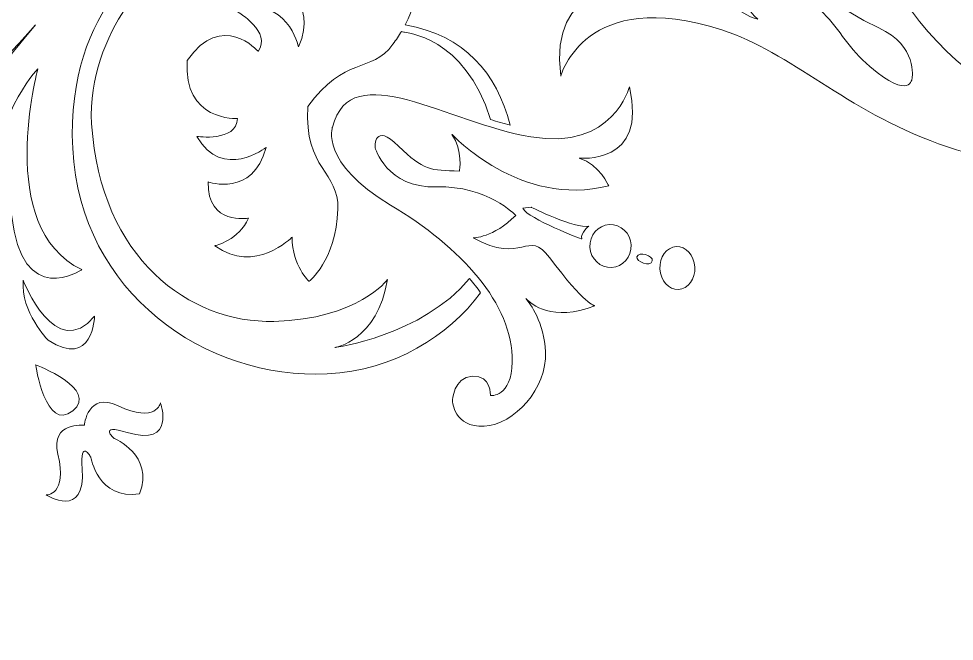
# Model space of a CAD drawing. Header units: millimetres. Extents: x -1420 to -489, y -454 to 898.
# Drawn here: x -944 to -880.5, y -260.8 to -218.6 of the extents above; entities that cross this region are included whole.
import ezdxf

# ---------------------------------------------------------------- set-up
doc = ezdxf.new("R2010")
doc.units = ezdxf.units.MM
doc.header["$MEASUREMENT"] = 0
doc.layers.add('Layer 1', color=7, linetype='Continuous')

msp = doc.modelspace()

# ---------------------------------------------------------------- linework, layer by layer
at = {"layer": 'Layer 1', "color": 1, "lineweight": 20}
msp.add_open_spline([(-986.7467, -67.766), (-986.7467, -67.766), (-769.7468, -67.766), (-769.7468, -67.766), (-769.7468, -67.766), (-766.9929, -67.7659), (-764.7466, -69.9335), (-764.7467, -72.591), (-764.7467, -72.591), (-764.7467, -72.591), (-764.7467, -448.9409), (-764.7467, -448.9409), (-764.7467, -448.9409), (-764.7467, -451.5984), (-766.9928, -453.7659), (-769.7467, -453.7659), (-769.7467, -453.7659), (-769.7467, -453.7659), (-986.7467, -453.7659), (-986.7467, -453.7659)], degree=3, knots=[0, 0, 0, 0, 0.1666667, 0.1666667, 0.1666667, 0.1666667, 0.3333333, 0.3333333, 0.3333333, 0.3333333, 0.5, 0.5, 0.5, 0.5, 0.6666667, 0.6666667, 0.6666667, 0.6666667, 1, 1, 1, 1], dxfattribs=at)
at = {"layer": 'Layer 1', "color": 250, "lineweight": 9}
for points, knots in [([(-881.6, -227.0367), (-881.6, -227.0367), (-881.6, -227.0367), (-881.6, -227.0367), (-881.6, -227.0367), (-875.2913, -229.3024), (-866.3174, -229.7752), (-859.6609, -226.3408), (-859.6609, -226.3408), (-859.6609, -226.3408), (-859.351, -225.4825), (-859.351, -225.4825), (-859.351, -225.4825), (-859.351, -225.4825), (-865.5808, -228.1773), (-874.3262, -225.0349), (-874.3262, -225.0349), (-883.07, -221.8926), (-890.1138, -210.8648), (-885.0091, -202.7452), (-885.0091, -202.7452), (-885.0091, -202.7452), (-891.9726, -205.8021), (-888.3209, -214.6135), (-888.3209, -214.6135), (-888.68, -213.9009), (-889.6329, -212.5974), (-891.7723, -212.7782), (-891.7723, -212.7782), (-891.7723, -212.7782), (-891.3851, -216.601), (-885.6557, -219.1851), (-885.6557, -219.1851), (-883.0114, -220.379), (-883.3999, -222.5856), (-883.3999, -222.5856), (-883.3999, -222.5856), (-883.3999, -222.5856), (-883.4842, -224.1725), (-886.2714, -221.7944), (-886.2714, -221.7944), (-889.0591, -219.418), (-888.7562, -216.7753), (-895.5833, -215.0496), (-895.5833, -215.0496), (-895.5833, -215.0496), (-895.3007, -217.4191), (-893.8584, -218.5833), (-893.8584, -218.5833), (-893.8584, -218.5833), (-895.2506, -218.4065), (-897.3627, -215.9458), (-897.3627, -215.9458), (-898.5705, -214.5402), (-900.2653, -214.1265), (-901.7495, -214.1041), (-901.7495, -214.1041), (-907.4548, -206.4935), (-922.1083, -206.9593), (-922.1083, -206.9593), (-922.1083, -206.9593), (-922.1083, -206.9593), (-927.7635, -206.7207), (-927.5163, -208.5389), (-927.5163, -208.5389), (-927.2699, -210.3558), (-921.697, -208.9978), (-921.697, -208.9978), (-921.697, -208.9978), (-910.2702, -208.7254), (-903.6031, -212.9032), (-901.9311, -214.1057), (-901.9311, -214.1057), (-902.967, -214.1098), (-903.8853, -214.295), (-904.4338, -214.4575), (-904.4338, -214.4575), (-904.4338, -214.4575), (-903.6719, -215.9446), (-902.3819, -216.4076), (-902.3819, -216.4076), (-902.3819, -216.4076), (-908.0859, -216.0594), (-907.2247, -222.4427), (-907.2247, -222.4427), (-907.2247, -222.4427), (-905.5804, -216.3078), (-896.3065, -219.3211), (-896.3065, -219.3211), (-891.598, -220.853), (-887.9043, -224.7686), (-881.6, -227.0367)], [0, 0, 0, 0, 0.0416667, 0.0416667, 0.0416667, 0.0416667, 0.0833333, 0.0833333, 0.0833333, 0.0833333, 0.125, 0.125, 0.125, 0.125, 0.1666667, 0.1666667, 0.1666667, 0.1666667, 0.2083333, 0.2083333, 0.2083333, 0.2083333, 0.25, 0.25, 0.25, 0.25, 0.2916667, 0.2916667, 0.2916667, 0.2916667, 0.3333333, 0.3333333, 0.3333333, 0.3333333, 0.375, 0.375, 0.375, 0.375, 0.4166667, 0.4166667, 0.4166667, 0.4166667, 0.4583333, 0.4583333, 0.4583333, 0.4583333, 0.5, 0.5, 0.5, 0.5, 0.5416667, 0.5416667, 0.5416667, 0.5416667, 0.5833333, 0.5833333, 0.5833333, 0.5833333, 0.625, 0.625, 0.625, 0.625, 0.6666667, 0.6666667, 0.6666667, 0.6666667, 0.7083333, 0.7083333, 0.7083333, 0.7083333, 0.75, 0.75, 0.75, 0.75, 0.7916667, 0.7916667, 0.7916667, 0.7916667, 0.8333333, 0.8333333, 0.8333333, 0.8333333, 0.875, 0.875, 0.875, 0.875, 0.9166667, 0.9166667, 0.9166667, 0.9166667, 1, 1, 1, 1]), ([(-961.1983, -221.4829), (-961.1983, -221.4829), (-961.1983, -221.4829), (-961.1983, -221.4829), (-961.1983, -221.4829), (-961.1983, -221.4829), (-949.523, -221.6132), (-936.4857, -212.0575), (-936.4857, -212.0575), (-936.4857, -212.0575), (-957.2411, -224.2507), (-966.4177, -216.4931), (-966.4177, -216.4931), (-966.4177, -216.4931), (-966.8828, -219.2637), (-964.4009, -220.0492), (-964.4009, -220.0492), (-964.4009, -220.0492), (-971.7065, -220.1925), (-972.3006, -214.8195), (-972.3006, -214.8195), (-972.7354, -210.8762), (-968.0877, -212.2326), (-968.0877, -212.2326), (-968.0877, -212.2326), (-968.0877, -212.2326), (-968.7042, -209.2152), (-971.4862, -209.9714), (-971.4862, -209.9714), (-971.4862, -209.9714), (-969.8166, -206.9105), (-966.3392, -210.6925), (-966.3392, -210.6925), (-966.3392, -210.6925), (-965.7308, -210.66), (-965.8094, -209.1395), (-965.8094, -209.1395), (-965.8896, -207.6186), (-968.0184, -206.2818), (-970.0728, -206.3884), (-970.0728, -206.3884), (-972.1259, -206.4964), (-975.5932, -208.7368), (-975.3546, -213.3003), (-975.3546, -213.3003), (-975.1168, -217.865), (-971.6026, -222.3332), (-961.1983, -221.4829)], [0, 0, 0, 0, 0.0769231, 0.0769231, 0.0769231, 0.0769231, 0.1538462, 0.1538462, 0.1538462, 0.1538462, 0.2307692, 0.2307692, 0.2307692, 0.2307692, 0.3076923, 0.3076923, 0.3076923, 0.3076923, 0.3846154, 0.3846154, 0.3846154, 0.3846154, 0.4615385, 0.4615385, 0.4615385, 0.4615385, 0.5384615, 0.5384615, 0.5384615, 0.5384615, 0.6153846, 0.6153846, 0.6153846, 0.6153846, 0.6923077, 0.6923077, 0.6923077, 0.6923077, 0.7692308, 0.7692308, 0.7692308, 0.7692308, 0.8461538, 0.8461538, 0.8461538, 0.8461538, 1, 1, 1, 1]), ([(-912.0008, -225.3912), (-912.0008, -225.3912), (-912.0008, -225.3912), (-912.0008, -225.3912), (-912.0008, -225.3912), (-911.5504, -225.5329), (-911.1, -225.6608), (-910.6538, -225.7756), (-910.6538, -225.7756), (-911.5911, -222.2236), (-913.7407, -219.7014), (-917.7826, -218.9677), (-917.7826, -218.9677), (-916.6461, -216.7822), (-917.0443, -215.2487), (-917.0443, -215.2487), (-917.0443, -215.2487), (-917.0443, -215.2487), (-918.5506, -215.3261), (-919.8186, -216.8494), (-919.8186, -216.8494), (-919.8186, -216.8494), (-920.1688, -213.2538), (-923.5209, -213.1064), (-923.5209, -213.1064), (-923.5209, -213.1064), (-922.4792, -214.4534), (-922.9382, -215.9882), (-922.9382, -215.9882), (-922.9382, -215.9882), (-924.7791, -213.819), (-926.596, -216.1787), (-926.596, -216.1787), (-926.596, -216.1787), (-923.5734, -217.2619), (-925.0226, -220.4662), (-925.0226, -220.4662), (-925.0226, -220.4662), (-925.8594, -216.8425), (-929.1394, -218.0922), (-929.1394, -218.0922), (-929.1394, -218.0922), (-926.8004, -219.4783), (-927.7566, -220.7703), (-927.7566, -220.7703), (-927.7566, -220.7703), (-930.2095, -217.9729), (-932.5644, -221.3877), (-932.5644, -221.3877), (-932.8828, -225.5203), (-929.1545, -225.3269), (-929.1545, -225.3269), (-929.1545, -225.3269), (-929.2241, -226.9317), (-931.9153, -226.5387), (-931.9153, -226.5387), (-931.9153, -226.5387), (-930.1541, -229.5732), (-927.2231, -227.2851), (-927.2231, -227.2851), (-927.2231, -227.2851), (-928.1116, -230.6885), (-931.1416, -229.6253), (-931.1416, -229.6253), (-931.1416, -229.6253), (-931.2161, -232.6032), (-928.4211, -232.0758), (-928.4211, -232.0758), (-928.4211, -232.0758), (-929.0307, -233.5572), (-930.688, -233.9485), (-930.688, -233.9485), (-930.688, -233.9485), (-927.9903, -235.945), (-925.4559, -233.3691), (-925.4559, -233.3691), (-925.4559, -233.3691), (-925.4294, -235.3513), (-924.3072, -236.3616), (-924.3072, -236.3616), (-924.3072, -236.3616), (-924.3072, -236.3616), (-922.4911, -235.0305), (-922.3522, -231.4528), (-922.3522, -231.4528), (-922.2557, -228.9318), (-924.6289, -228.8003), (-924.3955, -224.5186), (-924.3955, -224.5186), (-921.8807, -221.044), (-920.1273, -222.312), (-918.6145, -220.2919), (-918.6145, -220.2919), (-918.3905, -219.9918), (-918.202, -219.7014), (-918.0322, -219.418), (-918.0322, -219.418), (-917.985, -219.4376), (-917.9398, -219.4571), (-917.8693, -219.4742), (-917.8693, -219.4742), (-917.8693, -219.4742), (-913.7049, -219.7352), (-912.0008, -225.3912)], [0, 0, 0, 0, 0.037037, 0.037037, 0.037037, 0.037037, 0.0740741, 0.0740741, 0.0740741, 0.0740741, 0.1111111, 0.1111111, 0.1111111, 0.1111111, 0.1481481, 0.1481481, 0.1481481, 0.1481481, 0.1851852, 0.1851852, 0.1851852, 0.1851852, 0.2222222, 0.2222222, 0.2222222, 0.2222222, 0.2592593, 0.2592593, 0.2592593, 0.2592593, 0.2962963, 0.2962963, 0.2962963, 0.2962963, 0.3333333, 0.3333333, 0.3333333, 0.3333333, 0.3703704, 0.3703704, 0.3703704, 0.3703704, 0.4074074, 0.4074074, 0.4074074, 0.4074074, 0.4444444, 0.4444444, 0.4444444, 0.4444444, 0.4814815, 0.4814815, 0.4814815, 0.4814815, 0.5185185, 0.5185185, 0.5185185, 0.5185185, 0.5555556, 0.5555556, 0.5555556, 0.5555556, 0.5925926, 0.5925926, 0.5925926, 0.5925926, 0.6296296, 0.6296296, 0.6296296, 0.6296296, 0.6666667, 0.6666667, 0.6666667, 0.6666667, 0.7037037, 0.7037037, 0.7037037, 0.7037037, 0.7407407, 0.7407407, 0.7407407, 0.7407407, 0.7777778, 0.7777778, 0.7777778, 0.7777778, 0.8148148, 0.8148148, 0.8148148, 0.8148148, 0.8518519, 0.8518519, 0.8518519, 0.8518519, 0.8888889, 0.8888889, 0.8888889, 0.8888889, 0.9259259, 0.9259259, 0.9259259, 0.9259259, 1, 1, 1, 1]), ([(-940.3374, -227.3609), (-940.3374, -227.3609), (-940.3374, -227.3609), (-940.3374, -227.3609), (-940.3374, -227.3609), (-939.8239, -237.1723), (-931.2792, -243.0543), (-923.0648, -242.6268), (-923.0648, -242.6268), (-918.4911, -242.3869), (-914.9008, -240.0903), (-912.6665, -237.1443), (-912.6665, -237.1443), (-912.8938, -236.8205), (-913.1442, -236.4988), (-913.4154, -236.1792), (-913.4154, -236.1792), (-916.6734, -240.0749), (-922.5481, -240.8437), (-922.5481, -240.8437), (-922.5481, -240.8437), (-922.5481, -240.8437), (-919.6736, -240.3892), (-918.9769, -236.2354), (-918.9769, -236.2354), (-918.9769, -236.2354), (-920.9706, -238.9315), (-926.682, -239.0772), (-926.682, -239.0772), (-932.3958, -239.2234), (-938.4639, -234.8126), (-939.0519, -225.6918), (-939.0519, -225.6918), (-939.4587, -219.3814), (-934.1345, -214.6807), (-934.1345, -214.6807), (-934.1345, -214.6807), (-934.1345, -214.6807), (-934.0111, -214.1407), (-934.2612, -213.7714), (-934.2612, -213.7714), (-934.2612, -213.7714), (-940.8501, -217.5494), (-940.3374, -227.3609)], [0, 0, 0, 0, 0.0833333, 0.0833333, 0.0833333, 0.0833333, 0.1666667, 0.1666667, 0.1666667, 0.1666667, 0.25, 0.25, 0.25, 0.25, 0.3333333, 0.3333333, 0.3333333, 0.3333333, 0.4166667, 0.4166667, 0.4166667, 0.4166667, 0.5, 0.5, 0.5, 0.5, 0.5833333, 0.5833333, 0.5833333, 0.5833333, 0.6666667, 0.6666667, 0.6666667, 0.6666667, 0.75, 0.75, 0.75, 0.75, 0.8333333, 0.8333333, 0.8333333, 0.8333333, 1, 1, 1, 1]), ([(-959.1614, -227.1955), (-959.1614, -227.1955), (-959.1614, -227.1955), (-959.1614, -227.1955), (-959.1614, -227.1955), (-959.1614, -227.1955), (-960.1008, -234.2389), (-953.165, -230.9703), (-953.165, -230.9703), (-953.165, -230.9703), (-953.1638, -230.9703), (-953.1638, -230.9703), (-953.1638, -230.9703), (-955.3492, -238.3215), (-948.527, -236.3294), (-948.527, -236.3294), (-948.527, -236.3294), (-956.2455, -235.6193), (-946.0744, -222.7917), (-942.8645, -218.9791), (-942.8645, -218.9791), (-946.1514, -222.7257), (-957.2956, -234.719), (-959.1614, -227.1955)], [0, 0, 0, 0, 0.1428571, 0.1428571, 0.1428571, 0.1428571, 0.2857143, 0.2857143, 0.2857143, 0.2857143, 0.4285714, 0.4285714, 0.4285714, 0.4285714, 0.5714286, 0.5714286, 0.5714286, 0.5714286, 0.7142857, 0.7142857, 0.7142857, 0.7142857, 1, 1, 1, 1]), ([(-904.9253, -238.0169), (-904.9253, -238.0169), (-904.9253, -238.0169), (-904.9253, -238.0169), (-904.9253, -238.0169), (-904.9253, -238.0169), (-905.5727, -237.9973), (-907.9964, -234.7454), (-907.9964, -234.7454), (-909.4712, -232.7632), (-909.795, -235.2968), (-913.1743, -233.4143), (-913.1743, -233.4143), (-913.1743, -233.4143), (-911.8008, -233.42), (-910.2795, -231.8893), (-910.2795, -231.8893), (-910.2795, -231.8893), (-912.2162, -229.8566), (-915.6424, -229.9588), (-915.6424, -229.9588), (-919.071, -230.0598), (-919.8251, -227.2811), (-919.8251, -227.2811), (-919.8251, -227.2811), (-919.8251, -227.2811), (-919.9175, -225.5301), (-918.2281, -227.1955), (-918.2281, -227.1955), (-916.5382, -228.8618), (-916.0846, -228.8382), (-914.0978, -228.8858), (-914.0978, -228.8858), (-914.0978, -228.8858), (-913.8657, -227.5013), (-914.6093, -226.397), (-914.6093, -226.397), (-914.6093, -226.397), (-909.9986, -231.4178), (-903.9785, -229.8835), (-903.9785, -229.8835), (-903.9785, -229.8835), (-904.5861, -228.4652), (-905.9832, -228.0046), (-905.9832, -228.0046), (-905.9832, -228.0046), (-901.3048, -228.5238), (-902.5749, -223.1736), (-902.5749, -223.1736), (-902.5749, -223.1736), (-903.6446, -227.4997), (-909.2615, -226.5737), (-909.2615, -226.5737), (-914.8772, -225.6494), (-921.4474, -221.0354), (-922.7183, -225.9047), (-922.7183, -225.9047), (-922.7183, -225.9047), (-923.5848, -228.3149), (-918.7819, -231.1906), (-918.7819, -231.1906), (-913.9794, -234.065), (-910.4827, -237.8556), (-910.5234, -241.8185), (-910.5234, -241.8185), (-910.5487, -244.258), (-912.004, -244.1066), (-912.004, -244.1066), (-912.004, -244.1066), (-912.004, -244.1066), (-911.925, -242.7318), (-913.2175, -242.7978), (-913.2175, -242.7978), (-914.5116, -242.865), (-914.5792, -244.4702), (-914.5792, -244.4702), (-914.5792, -244.4702), (-914.5792, -244.4702), (-914.4843, -246.2965), (-912.4308, -246.1898), (-912.4308, -246.1898), (-910.376, -246.0819), (-908.1421, -243.6004), (-908.2684, -241.1662), (-908.2684, -241.1662), (-908.3771, -239.1167), (-909.2986, -237.8768), (-909.5897, -237.5343), (-909.5897, -237.5343), (-909.2322, -237.9171), (-907.7985, -239.1432), (-904.9253, -238.0169)], [0, 0, 0, 0, 0.0416667, 0.0416667, 0.0416667, 0.0416667, 0.0833333, 0.0833333, 0.0833333, 0.0833333, 0.125, 0.125, 0.125, 0.125, 0.1666667, 0.1666667, 0.1666667, 0.1666667, 0.2083333, 0.2083333, 0.2083333, 0.2083333, 0.25, 0.25, 0.25, 0.25, 0.2916667, 0.2916667, 0.2916667, 0.2916667, 0.3333333, 0.3333333, 0.3333333, 0.3333333, 0.375, 0.375, 0.375, 0.375, 0.4166667, 0.4166667, 0.4166667, 0.4166667, 0.4583333, 0.4583333, 0.4583333, 0.4583333, 0.5, 0.5, 0.5, 0.5, 0.5416667, 0.5416667, 0.5416667, 0.5416667, 0.5833333, 0.5833333, 0.5833333, 0.5833333, 0.625, 0.625, 0.625, 0.625, 0.6666667, 0.6666667, 0.6666667, 0.6666667, 0.7083333, 0.7083333, 0.7083333, 0.7083333, 0.75, 0.75, 0.75, 0.75, 0.7916667, 0.7916667, 0.7916667, 0.7916667, 0.8333333, 0.8333333, 0.8333333, 0.8333333, 0.875, 0.875, 0.875, 0.875, 0.9166667, 0.9166667, 0.9166667, 0.9166667, 1, 1, 1, 1]), ([(-939.725, -235.5692), (-939.725, -235.5692), (-939.725, -235.5692), (-939.725, -235.5692), (-939.725, -235.5692), (-945.653, -232.7241), (-942.6918, -221.9471), (-942.6918, -221.9471), (-942.6918, -221.9471), (-943.3234, -222.604), (-946.0553, -226.1055), (-946.0472, -231.9244), (-946.0472, -231.9244), (-946.0386, -237.742), (-948.9692, -242.0026), (-948.9692, -242.0026), (-948.9692, -242.0026), (-944.069, -239.2108), (-944.4876, -231.8401), (-944.4876, -231.8401), (-944.4876, -231.8401), (-943.7644, -238.3439), (-939.725, -235.5692), (-939.725, -235.5692)], [0, 0, 0, 0, 0.1428571, 0.1428571, 0.1428571, 0.1428571, 0.2857143, 0.2857143, 0.2857143, 0.2857143, 0.4285714, 0.4285714, 0.4285714, 0.4285714, 0.5714286, 0.5714286, 0.5714286, 0.5714286, 0.7142857, 0.7142857, 0.7142857, 0.7142857, 1, 1, 1, 1]), ([(-909.8088, -231.408), (-909.8088, -231.408), (-909.8088, -231.408), (-909.8088, -231.408), (-909.8088, -231.408), (-909.4273, -232.1504), (-905.8105, -233.4872), (-905.8105, -233.4872), (-905.8105, -233.4872), (-905.9091, -233.0718), (-905.3219, -232.6215), (-905.3219, -232.6215), (-905.3219, -232.6215), (-906.2275, -232.8222), (-909.24, -231.3408), (-909.24, -231.3408), (-909.24, -231.3408), (-909.24, -231.3408), (-909.8088, -231.408), (-909.8088, -231.408)], [0, 0, 0, 0, 0.1666667, 0.1666667, 0.1666667, 0.1666667, 0.3333333, 0.3333333, 0.3333333, 0.3333333, 0.5, 0.5, 0.5, 0.5, 0.6666667, 0.6666667, 0.6666667, 0.6666667, 1, 1, 1, 1]), ([(-903.9309, -232.5176), (-903.9309, -232.5176), (-903.9309, -232.5176), (-903.9309, -232.5176), (-903.9309, -232.5176), (-904.7037, -232.5571), (-905.2958, -233.2416), (-905.2535, -234.0438), (-905.2535, -234.0438), (-905.2115, -234.8452), (-904.551, -235.4637), (-903.7794, -235.4218), (-903.7794, -235.4218), (-903.0069, -235.3823), (-902.4149, -234.699), (-902.4572, -233.8981), (-902.4572, -233.8981), (-902.4984, -233.0959), (-903.1584, -232.4769), (-903.9309, -232.5176)], [0, 0, 0, 0, 0.1666667, 0.1666667, 0.1666667, 0.1666667, 0.3333333, 0.3333333, 0.3333333, 0.3333333, 0.5, 0.5, 0.5, 0.5, 0.6666667, 0.6666667, 0.6666667, 0.6666667, 1, 1, 1, 1]), ([(-898.1405, -235.4006), (-898.1405, -235.4006), (-898.1405, -235.4006), (-898.1405, -235.4006), (-898.1405, -235.4006), (-898.182, -234.598), (-898.746, -233.9766), (-899.3996, -234.0117), (-899.3996, -234.0117), (-900.0527, -234.0438), (-900.5499, -234.723), (-900.508, -235.5256), (-900.508, -235.5256), (-900.4664, -236.3278), (-899.8996, -236.948), (-899.2469, -236.9142), (-899.2469, -236.9142), (-898.5945, -236.8808), (-898.0977, -236.2032), (-898.1405, -235.4006)], [0, 0, 0, 0, 0.1666667, 0.1666667, 0.1666667, 0.1666667, 0.3333333, 0.3333333, 0.3333333, 0.3333333, 0.5, 0.5, 0.5, 0.5, 0.6666667, 0.6666667, 0.6666667, 0.6666667, 1, 1, 1, 1]), ([(-901.0235, -234.9743), (-901.0235, -234.9743), (-901.0235, -234.9743), (-901.0235, -234.9743), (-901.0235, -234.9743), (-900.9331, -234.6204), (-901.9682, -234.2967), (-902.0663, -234.7104), (-902.0663, -234.7104), (-902.1351, -234.9995), (-901.1477, -235.4552), (-901.0235, -234.9743)], [0, 0, 0, 0, 0.25, 0.25, 0.25, 0.25, 0.5, 0.5, 0.5, 0.5, 1, 1, 1, 1]), ([(-943.6964, -236.294), (-943.6964, -236.294), (-943.6964, -236.294), (-943.6964, -236.294), (-943.6964, -236.294), (-943.8703, -238.4518), (-941.9996, -240.3542), (-941.9996, -240.3542), (-941.9996, -240.3542), (-938.9436, -242.3405), (-938.854, -238.7295), (-938.854, -238.7295), (-938.854, -238.7295), (-941.4837, -241.9056), (-943.6964, -236.294), (-943.6964, -236.294)], [0, 0, 0, 0, 0.2, 0.2, 0.2, 0.2, 0.4, 0.4, 0.4, 0.4, 0.6, 0.6, 0.6, 0.6, 1, 1, 1, 1]), ([(-940.3362, -245.1433), (-940.3362, -245.1433), (-940.3362, -245.1433), (-940.3362, -245.1433), (-940.3362, -245.1433), (-938.4981, -243.6647), (-942.8515, -242.0176), (-942.8515, -242.0176), (-942.8515, -242.0176), (-942.8515, -242.0176), (-942.8519, -242.0176), (-942.8519, -242.0176), (-942.8519, -242.0176), (-942.8519, -242.0176), (-942.1722, -246.6218), (-940.3362, -245.1449), (-940.3362, -245.1449), (-940.3362, -245.1449), (-940.3362, -245.1433), (-940.3362, -245.1433)], [0, 0, 0, 0, 0.1666667, 0.1666667, 0.1666667, 0.1666667, 0.3333333, 0.3333333, 0.3333333, 0.3333333, 0.5, 0.5, 0.5, 0.5, 0.6666667, 0.6666667, 0.6666667, 0.6666667, 1, 1, 1, 1]), ([(-939.1105, -248.2816), (-939.1105, -248.2816), (-939.1105, -248.2816), (-939.1105, -248.2816), (-939.1105, -248.2816), (-939.1105, -248.2816), (-938.6007, -251.2191), (-935.8069, -250.7728), (-935.8069, -250.7728), (-935.8069, -250.7728), (-935.8057, -250.7716), (-935.8057, -250.7716), (-935.8057, -250.7716), (-934.7722, -248.137), (-937.5322, -247.0107), (-937.5322, -247.0107), (-937.5322, -247.0107), (-937.5322, -247.0107), (-938.6715, -245.9947), (-936.6339, -246.6092), (-936.6339, -246.6092), (-933.2994, -247.6109), (-934.3825, -244.6033), (-934.3825, -244.6033), (-934.3825, -244.6033), (-934.3825, -244.6033), (-934.646, -246.0383), (-937.259, -244.7927), (-937.259, -244.7927), (-939.3218, -243.8077), (-939.547, -246.1214), (-939.547, -246.1214), (-939.547, -246.1214), (-939.547, -246.1214), (-939.5491, -246.1226), (-939.5491, -246.1226), (-939.5491, -246.1226), (-939.5491, -246.1226), (-941.8554, -245.8473), (-941.3363, -248.0739), (-941.3363, -248.0739), (-940.677, -250.8934), (-942.1352, -250.8433), (-942.1352, -250.8433), (-942.1352, -250.8433), (-942.1352, -250.8433), (-939.4298, -252.5462), (-939.6969, -249.0728), (-939.6969, -249.0728), (-939.8585, -246.95), (-939.1105, -248.2816), (-939.1105, -248.2816)], [0, 0, 0, 0, 0.0714286, 0.0714286, 0.0714286, 0.0714286, 0.1428571, 0.1428571, 0.1428571, 0.1428571, 0.2142857, 0.2142857, 0.2142857, 0.2142857, 0.2857143, 0.2857143, 0.2857143, 0.2857143, 0.3571429, 0.3571429, 0.3571429, 0.3571429, 0.4285714, 0.4285714, 0.4285714, 0.4285714, 0.5, 0.5, 0.5, 0.5, 0.5714286, 0.5714286, 0.5714286, 0.5714286, 0.6428571, 0.6428571, 0.6428571, 0.6428571, 0.7142857, 0.7142857, 0.7142857, 0.7142857, 0.7857143, 0.7857143, 0.7857143, 0.7857143, 0.8571429, 0.8571429, 0.8571429, 0.8571429, 1, 1, 1, 1])]:
    msp.add_open_spline(points, degree=3, knots=knots, dxfattribs=at)

doc.saveas('drawing.dxf')
